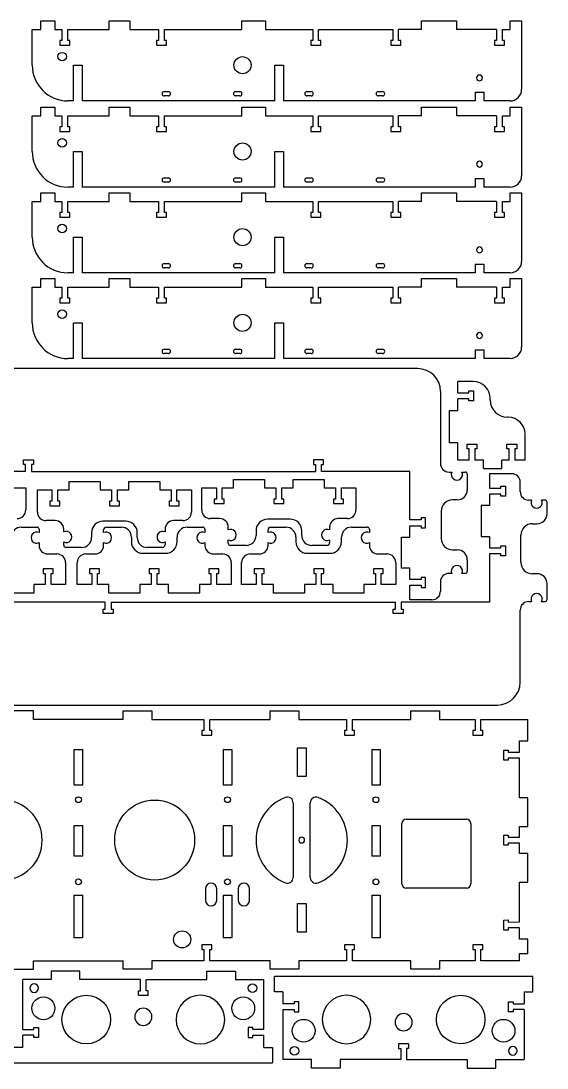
# Model space of a CAD drawing. Header units: millimetres. Extents: x 1598 to 2672, y 204 to 952.
# Drawn here: x 2303 to 2672, y 214 to 948 of the extents above; entities that cross this region are included whole.
import ezdxf

# ---------------------------------------------------------------- set-up
doc = ezdxf.new("R2010")
doc.units = ezdxf.units.MM
doc.layers.get('0').update_dxf_attribs({"color": 253, "lineweight": 70, "true_color": 0x8faf8f})

msp = doc.modelspace()

# ---------------------------------------------------------------- linework, layer by layer
at = {"color": 38, "lineweight": -3, "true_color": 0x482605}
for p, q in [((2317.38, 947.77), (2327.13, 947.77)), ((2317.38, 941.77), (2317.38, 947.77)), ((2327.13, 947.77), (2327.13, 941.77)), ((2365.23, 947.77), (2379.82, 947.77)), ((2365.23, 941.77), (2365.23, 947.77)), ((2379.82, 947.77), (2379.82, 941.77)), ((2458.1, 947.77), (2474.84, 947.77)), ((2458.1, 941.77), (2458.1, 947.77)), ((2474.84, 947.77), (2474.84, 941.77)), ((2584.07, 947.77), (2608.66, 947.77)), ((2584.07, 941.77), (2584.07, 947.77)), ((2608.66, 947.77), (2608.66, 941.77)), ((2646.22, 947.77), (2654.22, 947.77)), ((2646.22, 941.77), (2646.22, 947.77)), ((2654.22, 947.77), (2654.21, 899.75)), ((2311.38, 941.77), (2317.38, 941.77)), ((2311.38, 916.75), (2311.38, 941.77)), ((2327.13, 941.77), (2332.13, 941.77)), ((2332.13, 941.77), (2332.13, 933.97)), ((2336.23, 941.77), (2365.23, 941.77)), ((2336.23, 933.97), (2336.23, 941.77)), ((2379.82, 941.77), (2399.82, 941.77)), ((2399.82, 941.77), (2399.82, 933.97)), ((2403.92, 941.77), (2458.1, 941.77)), ((2403.92, 933.97), (2403.92, 941.77)), ((2474.84, 941.77), (2507.9, 941.77)), ((2507.9, 941.77), (2507.9, 933.97)), ((2512, 941.77), (2563.97, 941.77)), ((2512, 933.97), (2512, 941.77)), ((2563.97, 941.77), (2563.97, 933.97)), ((2584.07, 941.77), (2568.07, 941.77)), ((2568.07, 933.97), (2568.07, 941.77)), ((2636.66, 941.77), (2608.66, 941.77)), ((2636.66, 941.77), (2636.66, 933.97)), ((2640.76, 941.77), (2646.22, 941.77)), ((2640.76, 933.97), (2640.76, 941.77)), ((2330.68, 933.97), (2330.68, 930.77)), ((2332.13, 933.97), (2330.68, 933.97)), ((2337.68, 933.97), (2336.23, 933.97)), ((2337.68, 930.77), (2337.68, 933.97)), ((2398.37, 933.97), (2398.37, 930.77)), ((2399.82, 933.97), (2398.37, 933.97)), ((2405.37, 933.97), (2403.92, 933.97)), ((2405.37, 930.77), (2405.37, 933.97)), ((2506.45, 933.97), (2506.45, 930.77)), ((2507.9, 933.97), (2506.45, 933.97)), ((2513.45, 933.97), (2512, 933.97)), ((2513.45, 930.77), (2513.45, 933.97)), ((2562.52, 933.97), (2562.52, 930.77)), ((2563.97, 933.97), (2562.52, 933.97)), ((2569.52, 933.97), (2568.07, 933.97)), ((2569.52, 930.77), (2569.52, 933.97)), ((2635.21, 933.97), (2635.21, 930.77)), ((2636.66, 933.97), (2635.21, 933.97)), ((2642.21, 933.97), (2640.76, 933.97)), ((2642.21, 930.77), (2642.21, 933.97)), ((2330.68, 930.77), (2337.68, 930.77)), ((2398.37, 930.77), (2405.37, 930.77)), ((2506.45, 930.77), (2513.45, 930.77)), ((2562.52, 930.77), (2569.52, 930.77)), ((2635.21, 930.77), (2642.21, 930.77)), ((2340.38, 891.75), (2340.38, 916.77)), ((2340.38, 916.77), (2346.38, 916.77)), ((2346.38, 916.77), (2346.38, 891.75)), ((2481.38, 891.75), (2481.38, 916.77)), ((2481.38, 916.77), (2487.38, 916.77)), ((2487.38, 916.77), (2487.38, 891.75)), ((2403.8, 898.25), (2406.8, 898.25)), ((2406.8, 895.25), (2403.8, 895.25)), ((2453.8, 898.25), (2456.8, 898.25)), ((2456.8, 895.25), (2453.8, 895.25)), ((2503.8, 898.25), (2506.8, 898.25)), ((2506.8, 895.25), (2503.8, 895.25)), ((2553.8, 898.25), (2556.8, 898.25)), ((2556.8, 895.25), (2553.8, 895.25)), ((2621.71, 897.78), (2621.71, 891.75)), ((2621.71, 897.78), (2627.71, 897.78)), ((2627.71, 897.78), (2627.71, 891.75)), ((2340.38, 891.75), (2336.38, 891.75)), ((2481.38, 891.75), (2346.38, 891.75)), ((2621.71, 891.75), (2487.38, 891.75)), ((2646.21, 891.75), (2627.71, 891.75)), ((2311.38, 881.36), (2317.38, 881.36)), ((2311.38, 856.34), (2311.38, 881.36)), ((2317.38, 887.36), (2327.13, 887.36)), ((2317.38, 881.36), (2317.38, 887.36)), ((2327.13, 887.36), (2327.13, 881.36)), ((2327.13, 881.36), (2332.13, 881.36)), ((2332.13, 881.36), (2332.13, 873.56)), ((2336.23, 881.36), (2365.23, 881.36)), ((2336.23, 873.56), (2336.23, 881.36)), ((2365.23, 887.36), (2379.82, 887.36)), ((2365.23, 881.36), (2365.23, 887.36)), ((2379.82, 887.36), (2379.82, 881.36)), ((2379.82, 881.36), (2399.82, 881.36)), ((2399.82, 881.36), (2399.82, 873.56)), ((2403.92, 881.36), (2458.1, 881.36)), ((2403.92, 873.56), (2403.92, 881.36)), ((2458.1, 887.36), (2474.84, 887.36)), ((2458.1, 881.36), (2458.1, 887.36)), ((2474.84, 887.36), (2474.84, 881.36)), ((2474.84, 881.36), (2507.9, 881.36)), ((2507.9, 881.36), (2507.9, 873.56)), ((2512, 881.36), (2563.97, 881.36)), ((2512, 873.56), (2512, 881.36)), ((2563.97, 881.36), (2563.97, 873.56)), ((2584.07, 881.36), (2568.07, 881.36)), ((2568.07, 873.56), (2568.07, 881.36)), ((2584.07, 887.36), (2608.66, 887.36)), ((2584.07, 881.36), (2584.07, 887.36)), ((2608.66, 887.36), (2608.66, 881.36)), ((2636.66, 881.36), (2608.66, 881.36)), ((2636.66, 881.36), (2636.66, 873.56)), ((2640.76, 881.36), (2646.22, 881.36)), ((2640.76, 873.56), (2640.76, 881.36)), ((2646.22, 887.36), (2654.22, 887.36)), ((2646.22, 881.36), (2646.22, 887.36)), ((2654.22, 887.36), (2654.21, 839.34)), ((2330.68, 873.56), (2330.68, 870.36)), ((2332.13, 873.56), (2330.68, 873.56)), ((2337.68, 873.56), (2336.23, 873.56)), ((2337.68, 870.36), (2337.68, 873.56)), ((2398.37, 873.56), (2398.37, 870.36)), ((2399.82, 873.56), (2398.37, 873.56)), ((2405.37, 873.56), (2403.92, 873.56)), ((2405.37, 870.36), (2405.37, 873.56)), ((2506.45, 873.56), (2506.45, 870.36)), ((2507.9, 873.56), (2506.45, 873.56)), ((2513.45, 873.56), (2512, 873.56)), ((2513.45, 870.36), (2513.45, 873.56)), ((2562.52, 873.56), (2562.52, 870.36)), ((2563.97, 873.56), (2562.52, 873.56)), ((2569.52, 873.56), (2568.07, 873.56)), ((2569.52, 870.36), (2569.52, 873.56)), ((2635.21, 873.56), (2635.21, 870.36)), ((2636.66, 873.56), (2635.21, 873.56)), ((2642.21, 873.56), (2640.76, 873.56)), ((2642.21, 870.36), (2642.21, 873.56)), ((2330.68, 870.36), (2337.68, 870.36)), ((2398.37, 870.36), (2405.37, 870.36)), ((2506.45, 870.36), (2513.45, 870.36)), ((2562.52, 870.36), (2569.52, 870.36)), ((2635.21, 870.36), (2642.21, 870.36)), ((2340.38, 831.34), (2340.38, 856.35)), ((2340.38, 856.35), (2346.38, 856.35)), ((2346.38, 856.35), (2346.38, 831.34)), ((2481.38, 831.34), (2481.38, 856.35)), ((2481.38, 856.35), (2487.38, 856.35)), ((2487.38, 856.35), (2487.38, 831.34)), ((2403.8, 837.84), (2406.8, 837.84)), ((2453.8, 837.84), (2456.8, 837.84)), ((2503.8, 837.84), (2506.8, 837.84)), ((2553.8, 837.84), (2556.8, 837.84)), ((2621.71, 837.36), (2621.71, 831.34)), ((2621.71, 837.36), (2627.71, 837.36)), ((2627.71, 837.36), (2627.71, 831.34)), ((2340.38, 831.34), (2336.38, 831.34)), ((2481.38, 831.34), (2346.38, 831.34)), ((2406.8, 834.84), (2403.8, 834.84)), ((2456.8, 834.84), (2453.8, 834.84)), ((2621.71, 831.34), (2487.38, 831.34)), ((2506.8, 834.84), (2503.8, 834.84)), ((2556.8, 834.84), (2553.8, 834.84)), ((2646.21, 831.34), (2627.71, 831.34)), ((2317.38, 827.34), (2327.13, 827.34)), ((2317.38, 821.34), (2317.38, 827.34)), ((2327.13, 827.34), (2327.13, 821.34)), ((2365.23, 827.34), (2379.82, 827.34)), ((2365.23, 821.34), (2365.23, 827.34)), ((2379.82, 827.34), (2379.82, 821.34)), ((2458.1, 827.34), (2474.84, 827.34)), ((2458.1, 821.34), (2458.1, 827.34)), ((2474.84, 827.34), (2474.84, 821.34)), ((2584.07, 827.34), (2608.66, 827.34)), ((2584.07, 821.34), (2584.07, 827.34)), ((2608.66, 827.34), (2608.66, 821.34)), ((2646.22, 827.34), (2654.22, 827.34)), ((2646.22, 821.34), (2646.22, 827.34)), ((2654.22, 827.34), (2654.21, 779.32)), ((2311.38, 821.34), (2317.38, 821.34)), ((2311.38, 796.32), (2311.38, 821.34)), ((2327.13, 821.34), (2332.13, 821.34)), ((2332.13, 821.34), (2332.13, 813.54)), ((2336.23, 821.34), (2365.23, 821.34)), ((2336.23, 813.54), (2336.23, 821.34)), ((2379.82, 821.34), (2399.82, 821.34)), ((2399.82, 821.34), (2399.82, 813.54)), ((2403.92, 821.34), (2458.1, 821.34)), ((2403.92, 813.54), (2403.92, 821.34)), ((2474.84, 821.34), (2507.9, 821.34)), ((2507.9, 821.34), (2507.9, 813.54)), ((2512, 821.34), (2563.97, 821.34)), ((2512, 813.54), (2512, 821.34)), ((2563.97, 821.34), (2563.97, 813.54)), ((2584.07, 821.34), (2568.07, 821.34)), ((2568.07, 813.54), (2568.07, 821.34)), ((2636.66, 821.34), (2608.66, 821.34)), ((2636.66, 821.34), (2636.66, 813.54)), ((2640.76, 821.34), (2646.22, 821.34)), ((2640.76, 813.54), (2640.76, 821.34)), ((2330.68, 813.54), (2330.68, 810.34)), ((2332.13, 813.54), (2330.68, 813.54)), ((2330.68, 810.34), (2337.68, 810.34)), ((2337.68, 813.54), (2336.23, 813.54)), ((2337.68, 810.34), (2337.68, 813.54)), ((2398.37, 813.54), (2398.37, 810.34)), ((2399.82, 813.54), (2398.37, 813.54)), ((2398.37, 810.34), (2405.37, 810.34)), ((2405.37, 813.54), (2403.92, 813.54)), ((2405.37, 810.34), (2405.37, 813.54)), ((2506.45, 813.54), (2506.45, 810.34)), ((2507.9, 813.54), (2506.45, 813.54)), ((2506.45, 810.34), (2513.45, 810.34)), ((2513.45, 813.54), (2512, 813.54)), ((2513.45, 810.34), (2513.45, 813.54)), ((2562.52, 813.54), (2562.52, 810.34)), ((2563.97, 813.54), (2562.52, 813.54)), ((2562.52, 810.34), (2569.52, 810.34)), ((2569.52, 813.54), (2568.07, 813.54)), ((2569.52, 810.34), (2569.52, 813.54)), ((2635.21, 813.54), (2635.21, 810.34)), ((2636.66, 813.54), (2635.21, 813.54)), ((2635.21, 810.34), (2642.21, 810.34)), ((2642.21, 813.54), (2640.76, 813.54)), ((2642.21, 810.34), (2642.21, 813.54)), ((2340.38, 771.32), (2340.38, 796.33)), ((2340.38, 796.33), (2346.38, 796.33)), ((2346.38, 796.33), (2346.38, 771.32)), ((2481.38, 771.32), (2481.38, 796.33)), ((2481.38, 796.33), (2487.38, 796.33)), ((2487.38, 796.33), (2487.38, 771.32)), ((2403.8, 777.82), (2406.8, 777.82)), ((2453.8, 777.82), (2456.8, 777.82)), ((2503.8, 777.82), (2506.8, 777.82)), ((2553.8, 777.82), (2556.8, 777.82)), ((2340.38, 771.32), (2336.38, 771.32)), ((2481.38, 771.32), (2346.38, 771.32)), ((2406.8, 774.82), (2403.8, 774.82)), ((2456.8, 774.82), (2453.8, 774.82)), ((2621.71, 771.32), (2487.38, 771.32)), ((2506.8, 774.82), (2503.8, 774.82)), ((2556.8, 774.82), (2553.8, 774.82)), ((2621.71, 777.34), (2621.71, 771.32)), ((2621.71, 777.34), (2627.71, 777.34)), ((2627.71, 777.34), (2627.71, 771.32)), ((2646.21, 771.32), (2627.71, 771.32)), ((2317.38, 767.32), (2327.13, 767.32)), ((2317.38, 761.32), (2317.38, 767.32)), ((2327.13, 767.32), (2327.13, 761.32)), ((2365.23, 767.32), (2379.82, 767.32)), ((2365.23, 761.32), (2365.23, 767.32)), ((2379.82, 767.32), (2379.82, 761.32)), ((2458.1, 767.32), (2474.84, 767.32)), ((2458.1, 761.32), (2458.1, 767.32)), ((2474.84, 767.32), (2474.84, 761.32)), ((2584.07, 767.32), (2608.66, 767.32)), ((2584.07, 761.32), (2584.07, 767.32)), ((2608.66, 767.32), (2608.66, 761.32)), ((2646.22, 767.32), (2654.22, 767.32)), ((2646.22, 761.32), (2646.22, 767.32)), ((2654.22, 767.32), (2654.21, 719.3)), ((2311.38, 761.32), (2317.38, 761.32)), ((2311.38, 736.3), (2311.38, 761.32)), ((2327.13, 761.32), (2332.13, 761.32)), ((2332.13, 761.32), (2332.13, 753.52)), ((2336.23, 761.32), (2365.23, 761.32)), ((2336.23, 753.52), (2336.23, 761.32)), ((2379.82, 761.32), (2399.82, 761.32)), ((2399.82, 761.32), (2399.82, 753.52)), ((2403.92, 761.32), (2458.1, 761.32)), ((2403.92, 753.52), (2403.92, 761.32)), ((2474.84, 761.32), (2507.9, 761.32)), ((2507.9, 761.32), (2507.9, 753.52)), ((2512, 761.32), (2563.97, 761.32)), ((2512, 753.52), (2512, 761.32)), ((2563.97, 761.32), (2563.97, 753.52)), ((2584.07, 761.32), (2568.07, 761.32)), ((2568.07, 753.52), (2568.07, 761.32)), ((2636.66, 761.32), (2608.66, 761.32)), ((2636.66, 761.32), (2636.66, 753.52)), ((2640.76, 761.32), (2646.22, 761.32)), ((2640.76, 753.52), (2640.76, 761.32)), ((2330.68, 753.52), (2330.68, 750.32)), ((2332.13, 753.52), (2330.68, 753.52)), ((2330.68, 750.32), (2337.68, 750.32)), ((2337.68, 753.52), (2336.23, 753.52)), ((2337.68, 750.32), (2337.68, 753.52)), ((2398.37, 753.52), (2398.37, 750.32)), ((2399.82, 753.52), (2398.37, 753.52)), ((2398.37, 750.32), (2405.37, 750.32)), ((2405.37, 753.52), (2403.92, 753.52)), ((2405.37, 750.32), (2405.37, 753.52)), ((2506.45, 753.52), (2506.45, 750.32)), ((2507.9, 753.52), (2506.45, 753.52)), ((2506.45, 750.32), (2513.45, 750.32)), ((2513.45, 753.52), (2512, 753.52)), ((2513.45, 750.32), (2513.45, 753.52)), ((2562.52, 753.52), (2562.52, 750.32)), ((2563.97, 753.52), (2562.52, 753.52)), ((2562.52, 750.32), (2569.52, 750.32)), ((2569.52, 753.52), (2568.07, 753.52)), ((2569.52, 750.32), (2569.52, 753.52)), ((2635.21, 753.52), (2635.21, 750.32)), ((2636.66, 753.52), (2635.21, 753.52)), ((2635.21, 750.32), (2642.21, 750.32)), ((2642.21, 753.52), (2640.76, 753.52)), ((2642.21, 750.32), (2642.21, 753.52)), ((2340.38, 711.3), (2340.38, 736.31)), ((2340.38, 736.31), (2346.38, 736.31)), ((2346.38, 736.31), (2346.38, 711.3)), ((2481.38, 711.3), (2481.38, 736.31)), ((2481.38, 736.31), (2487.38, 736.31)), ((2487.38, 736.31), (2487.38, 711.3)), ((2403.8, 717.8), (2406.8, 717.8)), ((2406.8, 714.8), (2403.8, 714.8)), ((2453.8, 717.8), (2456.8, 717.8)), ((2456.8, 714.8), (2453.8, 714.8)), ((2503.8, 717.8), (2506.8, 717.8)), ((2506.8, 714.8), (2503.8, 714.8)), ((2553.8, 717.8), (2556.8, 717.8)), ((2556.8, 714.8), (2553.8, 714.8)), ((2621.71, 717.33), (2621.71, 711.3)), ((2621.71, 717.33), (2627.71, 717.33)), ((2627.71, 717.33), (2627.71, 711.3)), ((2340.38, 711.3), (2336.38, 711.3)), ((2481.38, 711.3), (2346.38, 711.3)), ((2621.71, 711.3), (2487.38, 711.3)), ((2646.21, 711.3), (2627.71, 711.3)), ((2620.29, 695.2), (2609.46, 695.2)), ((2609.46, 687.25), (2609.46, 695.2)), ((2609.46, 687.25), (2617.26, 687.25)), ((2617.26, 683.15), (2609.46, 683.15)), ((2609.46, 674.77), (2609.46, 683.15)), ((2617.26, 687.25), (2617.26, 688.7)), ((2617.26, 688.7), (2620.46, 688.7)), ((2617.26, 681.7), (2617.26, 683.15)), ((2620.46, 688.7), (2620.46, 681.7)), ((2632.29, 682.2), (2632.29, 683.2)), ((2620.46, 681.7), (2617.26, 681.7)), ((2609.46, 674.77), (2603.46, 674.77)), ((2603.46, 674.77), (2603.46, 652.2)), ((2644.74, 670.2), (2644.29, 670.2)), ((2656.74, 640.2), (2656.74, 658.2)), ((2609.46, 652.2), (2603.46, 652.2)), ((2609.46, 640.2), (2609.46, 652.2)), ((2615.96, 648), (2615.96, 651.2)), ((2615.96, 651.2), (2622.96, 651.2)), ((2617.41, 648), (2615.96, 648)), ((2617.41, 640.2), (2617.41, 648)), ((2622.96, 648), (2621.51, 648)), ((2621.51, 648), (2621.51, 640.2)), ((2622.96, 651.2), (2622.96, 648)), ((2643.96, 648), (2643.96, 651.2)), ((2643.96, 651.2), (2650.96, 651.2)), ((2645.41, 648), (2643.96, 648)), ((2645.41, 640.2), (2645.41, 648)), ((2650.96, 648), (2649.51, 648)), ((2649.51, 648), (2649.51, 640.2)), ((2650.96, 651.2), (2650.96, 648)), ((2617.41, 640.2), (2609.46, 640.2)), ((2627.51, 640.2), (2621.51, 640.2)), ((2627.51, 634.2), (2627.51, 640.2)), ((2640.41, 634.2), (2640.41, 640.2)), ((2645.41, 640.2), (2640.41, 640.2)), ((2656.74, 640.2), (2649.51, 640.2)), ((2627.51, 634.2), (2640.41, 634.2)), ((2337.22, 625.2), (2358.89, 625.2)), ((2337.22, 619.2), (2337.22, 625.2)), ((2358.89, 625.2), (2358.89, 619.2)), ((2378.99, 625.2), (2400.66, 625.2)), ((2378.99, 619.2), (2378.99, 625.2)), ((2400.66, 625.2), (2400.66, 619.2)), ((2452.45, 626.63), (2474.12, 626.63)), ((2452.45, 620.63), (2452.45, 626.63)), ((2474.12, 626.63), (2474.12, 620.63)), ((2494.22, 626.63), (2515.89, 626.63)), ((2494.22, 620.63), (2494.22, 626.63)), ((2515.89, 626.63), (2515.89, 620.63)), ((2296.63, 620.63), (2306.81, 620.63)), ((2306.81, 620.63), (2306.81, 605.2)), ((2314.94, 619.2), (2325.12, 619.2)), ((2314.94, 603.77), (2314.94, 619.2)), ((2325.12, 619.2), (2325.12, 611.4)), ((2329.22, 619.2), (2337.22, 619.2)), ((2329.22, 611.4), (2329.22, 619.2)), ((2358.89, 619.2), (2366.89, 619.2)), ((2366.89, 619.2), (2366.89, 611.4)), ((2370.99, 619.2), (2378.99, 619.2)), ((2370.99, 611.4), (2370.99, 619.2)), ((2400.66, 619.2), (2408.66, 619.2)), ((2408.66, 619.2), (2408.66, 611.4)), ((2412.76, 619.2), (2422.94, 619.2)), ((2412.76, 611.4), (2412.76, 619.2)), ((2422.94, 619.2), (2422.94, 603.77)), ((2430.17, 620.63), (2440.35, 620.63)), ((2430.17, 605.2), (2430.17, 620.63)), ((2440.35, 620.63), (2440.35, 612.83)), ((2444.45, 620.63), (2452.45, 620.63)), ((2444.45, 612.83), (2444.45, 620.63)), ((2474.12, 620.63), (2482.12, 620.63)), ((2482.12, 620.63), (2482.12, 612.83)), ((2486.22, 620.63), (2494.22, 620.63)), ((2486.22, 612.83), (2486.22, 620.63)), ((2515.89, 620.63), (2523.89, 620.63)), ((2523.89, 620.63), (2523.89, 612.83)), ((2527.99, 620.63), (2538.17, 620.63)), ((2527.99, 612.83), (2527.99, 620.63)), ((2538.17, 620.63), (2538.17, 605.2)), ((2323.67, 611.4), (2323.67, 608.2)), ((2325.12, 611.4), (2323.67, 611.4)), ((2330.67, 611.4), (2329.22, 611.4)), ((2330.67, 608.2), (2330.67, 611.4)), ((2365.44, 611.4), (2365.44, 608.2)), ((2366.89, 611.4), (2365.44, 611.4)), ((2372.44, 611.4), (2370.99, 611.4)), ((2372.44, 608.2), (2372.44, 611.4)), ((2407.21, 611.4), (2407.21, 608.2)), ((2408.66, 611.4), (2407.21, 611.4)), ((2414.21, 611.4), (2412.76, 611.4)), ((2414.21, 608.2), (2414.21, 611.4)), ((2438.9, 612.83), (2438.9, 609.63)), ((2440.35, 612.83), (2438.9, 612.83)), ((2438.9, 609.63), (2445.9, 609.63)), ((2445.9, 612.83), (2444.45, 612.83)), ((2445.9, 609.63), (2445.9, 612.83)), ((2480.67, 612.83), (2480.67, 609.63)), ((2482.12, 612.83), (2480.67, 612.83)), ((2480.67, 609.63), (2487.67, 609.63)), ((2487.67, 612.83), (2486.22, 612.83)), ((2487.67, 609.63), (2487.67, 612.83)), ((2522.44, 612.83), (2522.44, 609.63)), ((2523.89, 612.83), (2522.44, 612.83)), ((2522.44, 609.63), (2529.44, 609.63)), ((2529.44, 612.83), (2527.99, 612.83)), ((2529.44, 609.63), (2529.44, 612.83)), ((2323.67, 608.2), (2330.67, 608.2)), ((2365.44, 608.2), (2372.44, 608.2)), ((2407.21, 608.2), (2414.21, 608.2)), ((2327.44, 597.77), (2320.94, 597.77)), ((2376.94, 597.27), (2360.94, 597.27)), ((2416.94, 597.77), (2410.44, 597.77)), ((2442.67, 599.2), (2436.17, 599.2)), ((2492.17, 598.7), (2476.17, 598.7)), ((2532.17, 599.2), (2525.67, 599.2)), ((2303.71, 593.19), (2314.71, 593.19)), ((2316.21, 591.69), (2316.21, 589.35)), ((2333.44, 589.81), (2333.44, 591.77)), ((2352.94, 589.27), (2352.94, 585.95)), ((2361.34, 589.35), (2361.34, 591.19)), ((2363.34, 593.19), (2373.84, 593.19)), ((2384.94, 585.95), (2384.94, 589.27)), ((2404.44, 591.77), (2404.44, 589.81)), ((2419.84, 593.19), (2430.84, 593.19)), ((2432.34, 591.69), (2432.34, 589.35)), ((2448.67, 591.24), (2448.67, 593.2)), ((2468.17, 590.7), (2468.17, 587.38)), ((2476.57, 589.35), (2476.57, 591.19)), ((2478.57, 593.19), (2489.07, 593.19)), ((2500.17, 587.38), (2500.17, 590.7)), ((2519.67, 593.2), (2519.67, 591.24)), ((2535.07, 593.19), (2546.07, 593.19)), ((2547.57, 591.69), (2547.57, 589.35)), ((2316.21, 582.32), (2316.21, 580.37)), ((2333.44, 580.45), (2333.44, 582.78)), ((2361.34, 580.37), (2361.34, 582.32)), ((2380.84, 586.19), (2380.84, 582.87)), ((2404.44, 582.78), (2404.44, 580.95)), ((2412.84, 582.87), (2412.84, 586.19)), ((2432.34, 582.32), (2432.34, 580.37)), ((2448.67, 581.88), (2448.67, 584.21)), ((2461.17, 580.38), (2450.17, 580.38)), ((2476.57, 580.37), (2476.57, 582.32)), ((2496.07, 586.19), (2496.07, 582.87)), ((2517.67, 580.38), (2507.17, 580.38)), ((2519.67, 584.21), (2519.67, 582.38)), ((2528.07, 582.87), (2528.07, 586.19)), ((2547.57, 582.32), (2547.57, 580.37)), ((2322.21, 574.37), (2328.71, 574.37)), ((2345.94, 578.95), (2334.94, 578.95)), ((2348.84, 574.37), (2355.34, 574.37)), ((2388.84, 574.87), (2404.84, 574.87)), ((2402.44, 578.95), (2391.94, 578.95)), ((2438.34, 574.37), (2444.84, 574.37)), ((2464.07, 574.37), (2470.57, 574.37)), ((2504.07, 574.87), (2520.07, 574.87)), ((2553.57, 574.37), (2560.07, 574.37)), ((2334.71, 568.37), (2334.71, 552.94)), ((2342.84, 552.94), (2342.84, 568.37)), ((2450.84, 568.37), (2450.84, 552.94)), ((2458.07, 552.94), (2458.07, 568.37)), ((2566.07, 568.37), (2566.07, 552.94)), ((2318.98, 563.94), (2318.98, 560.74)), ((2325.98, 563.94), (2318.98, 563.94)), ((2318.98, 560.74), (2320.43, 560.74)), ((2320.43, 560.74), (2320.43, 552.94)), ((2324.53, 560.74), (2325.98, 560.74)), ((2324.53, 552.94), (2324.53, 560.74)), ((2325.98, 560.74), (2325.98, 563.94)), ((2351.57, 563.94), (2351.57, 560.74)), ((2358.57, 563.94), (2351.57, 563.94)), ((2351.57, 560.74), (2353.02, 560.74)), ((2353.02, 560.74), (2353.02, 552.94)), ((2357.12, 560.74), (2358.57, 560.74)), ((2357.12, 552.94), (2357.12, 560.74)), ((2358.57, 560.74), (2358.57, 563.94)), ((2393.34, 563.94), (2393.34, 560.74)), ((2400.34, 563.94), (2393.34, 563.94)), ((2393.34, 560.74), (2394.79, 560.74)), ((2394.79, 560.74), (2394.79, 552.94)), ((2398.89, 560.74), (2400.34, 560.74)), ((2398.89, 552.94), (2398.89, 560.74)), ((2400.34, 560.74), (2400.34, 563.94)), ((2435.11, 563.94), (2435.11, 560.74)), ((2442.11, 563.94), (2435.11, 563.94)), ((2435.11, 560.74), (2436.56, 560.74)), ((2436.56, 560.74), (2436.56, 552.94)), ((2440.66, 560.74), (2442.11, 560.74)), ((2440.66, 552.94), (2440.66, 560.74)), ((2442.11, 560.74), (2442.11, 563.94)), ((2466.8, 563.94), (2466.8, 560.74)), ((2473.8, 563.94), (2466.8, 563.94)), ((2466.8, 560.74), (2468.25, 560.74)), ((2468.25, 560.74), (2468.25, 552.94)), ((2472.35, 560.74), (2473.8, 560.74)), ((2472.35, 552.94), (2472.35, 560.74)), ((2473.8, 560.74), (2473.8, 563.94)), ((2508.57, 563.94), (2508.57, 560.74)), ((2515.57, 563.94), (2508.57, 563.94)), ((2508.57, 560.74), (2510.02, 560.74)), ((2510.02, 560.74), (2510.02, 552.94)), ((2514.12, 560.74), (2515.57, 560.74)), ((2514.12, 552.94), (2514.12, 560.74)), ((2515.57, 560.74), (2515.57, 563.94)), ((2550.34, 563.94), (2550.34, 560.74)), ((2557.34, 563.94), (2550.34, 563.94)), ((2550.34, 560.74), (2551.79, 560.74)), ((2551.79, 560.74), (2551.79, 552.94)), ((2555.89, 560.74), (2557.34, 560.74)), ((2555.89, 552.94), (2555.89, 560.74)), ((2557.34, 560.74), (2557.34, 563.94)), ((2312.43, 552.94), (2312.43, 546.94)), ((2320.43, 552.94), (2312.43, 552.94)), ((2334.71, 552.94), (2324.53, 552.94)), ((2353.02, 552.94), (2342.84, 552.94)), ((2365.12, 552.94), (2357.12, 552.94)), ((2365.12, 546.94), (2365.12, 552.94)), ((2386.79, 552.94), (2386.79, 546.94)), ((2394.79, 552.94), (2386.79, 552.94)), ((2406.89, 552.94), (2398.89, 552.94)), ((2406.89, 546.94), (2406.89, 552.94)), ((2428.56, 552.94), (2428.56, 546.94)), ((2436.56, 552.94), (2428.56, 552.94)), ((2450.84, 552.94), (2440.66, 552.94)), ((2468.25, 552.94), (2458.07, 552.94)), ((2480.35, 552.94), (2472.35, 552.94)), ((2480.35, 546.94), (2480.35, 552.94)), ((2502.02, 552.94), (2502.02, 546.94)), ((2510.02, 552.94), (2502.02, 552.94)), ((2522.12, 552.94), (2514.12, 552.94)), ((2522.12, 546.94), (2522.12, 552.94)), ((2543.79, 552.94), (2543.79, 546.94)), ((2551.79, 552.94), (2543.79, 552.94)), ((2566.07, 552.94), (2555.89, 552.94)), ((2312.43, 546.94), (2290.76, 546.94)), ((2386.79, 546.94), (2365.12, 546.94)), ((2428.56, 546.94), (2406.89, 546.94)), ((2502.02, 546.94), (2480.35, 546.94)), ((2543.79, 546.94), (2522.12, 546.94)), ((2324.7, 282.24), (2324.7, 276.24)), ((2344.7, 282.24), (2324.7, 282.24)), ((2344.7, 276.24), (2344.7, 282.24)), ((2433.7, 282.24), (2453.7, 282.24)), ((2433.7, 276.24), (2433.7, 282.24)), ((2453.7, 282.24), (2453.7, 276.24)), ((2324.7, 276.24), (2304.7, 276.24)), ((2304.7, 241.31), (2304.7, 276.24)), ((2387.15, 276.24), (2344.7, 276.24)), ((2387.15, 268.44), (2387.15, 276.24)), ((2391.25, 276.24), (2433.7, 276.24)), ((2391.25, 268.44), (2391.25, 276.24)), ((2453.7, 276.24), (2473.7, 276.24)), ((2473.7, 241.31), (2473.7, 276.24)), ((2662.05, 278.48), (2481.05, 278.48)), ((2481.05, 267.75), (2481.05, 278.48)), ((2662.05, 267.75), (2662.05, 278.48)), ((2385.7, 265.24), (2385.7, 268.44)), ((2385.7, 268.44), (2387.15, 268.44)), ((2385.7, 265.24), (2392.7, 265.24)), ((2392.7, 268.44), (2391.25, 268.44)), ((2392.7, 265.24), (2392.7, 268.44)), ((2487.05, 267.75), (2481.05, 267.75)), ((2487.05, 267.75), (2487.05, 259.3)), ((2656.05, 267.75), (2662.05, 267.75)), ((2656.05, 267.75), (2656.05, 259.3)), ((2494.85, 259.3), (2487.05, 259.3)), ((2494.85, 260.75), (2494.85, 259.3)), ((2498.05, 260.75), (2494.85, 260.75)), ((2498.05, 253.75), (2498.05, 260.75)), ((2645.05, 260.75), (2648.25, 260.75)), ((2645.05, 253.75), (2645.05, 260.75)), ((2648.25, 260.75), (2648.25, 259.3)), ((2648.25, 259.3), (2656.05, 259.3)), ((2487.05, 255.2), (2494.85, 255.2)), ((2487.05, 255.2), (2487.05, 220.27)), ((2494.85, 255.2), (2494.85, 253.75)), ((2494.85, 253.75), (2498.05, 253.75)), ((2648.25, 253.75), (2645.05, 253.75)), ((2648.25, 255.2), (2648.25, 253.75)), ((2656.05, 255.2), (2648.25, 255.2)), ((2656.05, 255.2), (2656.05, 220.27)), ((2312.5, 242.76), (2315.7, 242.76)), ((2312.5, 241.31), (2312.5, 242.76)), ((2315.7, 242.76), (2315.7, 235.76)), ((2462.7, 242.76), (2462.7, 235.76)), ((2465.9, 242.76), (2462.7, 242.76)), ((2465.9, 241.31), (2465.9, 242.76)), ((2304.7, 241.31), (2312.5, 241.31)), ((2312.5, 237.21), (2304.7, 237.21)), ((2304.7, 228.76), (2304.7, 237.21)), ((2312.5, 235.76), (2312.5, 237.21)), ((2315.7, 235.76), (2312.5, 235.76)), ((2462.7, 235.76), (2465.9, 235.76)), ((2473.7, 241.31), (2465.9, 241.31)), ((2465.9, 237.21), (2473.7, 237.21)), ((2465.9, 235.76), (2465.9, 237.21)), ((2473.7, 228.76), (2473.7, 237.21)), ((2304.7, 228.76), (2298.7, 228.76)), ((2473.7, 228.76), (2479.7, 228.76)), ((2479.7, 228.76), (2479.7, 218.03)), ((2568.05, 231.27), (2568.05, 228.07)), ((2575.05, 231.27), (2568.05, 231.27)), ((2568.05, 228.07), (2569.5, 228.07)), ((2569.5, 228.07), (2569.5, 220.27)), ((2575.05, 228.07), (2573.6, 228.07)), ((2573.6, 228.07), (2573.6, 220.27)), ((2575.05, 231.27), (2575.05, 228.07)), ((2507.05, 220.27), (2487.05, 220.27)), ((2507.05, 214.27), (2507.05, 220.27)), ((2527.05, 220.27), (2527.05, 214.27)), ((2569.5, 220.27), (2527.05, 220.27)), ((2573.6, 220.27), (2616.05, 220.27)), ((2616.05, 220.27), (2616.05, 214.27)), ((2636.05, 214.27), (2636.05, 220.27)), ((2636.05, 220.27), (2656.05, 220.27)), ((2298.7, 218.03), (2479.7, 218.03)), ((2527.05, 214.27), (2507.05, 214.27)), ((2616.05, 214.27), (2636.05, 214.27))]:
    msp.add_line(p, q, dxfattribs=at)
at = {"color": 58, "lineweight": -3, "true_color": 0x484805}
for p, q in [((2581.37, 704.26), (2036.15, 704.26)), ((2597.36, 688.26), (2597.36, 637.76)), ((2305.26, 639.16), (2305.26, 640.26)), ((2305.26, 640.26), (2312.26, 640.26)), ((2305.26, 637.06), (2305.26, 639.16)), ((2312.26, 640.26), (2312.26, 637.06)), ((2508.46, 640.26), (2508.46, 637.06)), ((2515.46, 640.26), (2508.46, 640.26)), ((2515.46, 637.06), (2515.46, 640.26)), ((2306.71, 632.26), (2107.61, 632.26)), ((2306.71, 637.06), (2305.26, 637.06)), ((2306.71, 632.26), (2306.71, 637.06)), ((2312.26, 637.06), (2310.81, 637.06)), ((2310.81, 637.06), (2310.81, 632.26)), ((2310.81, 632.26), (2509.91, 632.26)), ((2508.46, 637.06), (2509.91, 637.06)), ((2509.91, 637.06), (2509.91, 632.26)), ((2514.01, 637.06), (2515.46, 637.06)), ((2514.01, 632.26), (2514.01, 637.06)), ((2575.97, 632.26), (2514.01, 632.26)), ((2575.97, 598.31), (2575.97, 632.26)), ((2603.37, 631.76), (2605.35, 631.76)), ((2612.38, 631.76), (2614.68, 631.76)), ((2616.19, 630.26), (2616.19, 619.29)), ((2647.23, 630.58), (2631.83, 630.58)), ((2631.83, 630.58), (2631.83, 620.4)), ((2653.23, 618.08), (2653.23, 624.58)), ((2631.83, 620.4), (2639.63, 620.4)), ((2639.63, 616.3), (2631.83, 616.3)), ((2631.83, 616.3), (2631.83, 608.3)), ((2639.63, 620.4), (2639.63, 621.85)), ((2639.63, 621.85), (2642.83, 621.85)), ((2639.63, 614.85), (2639.63, 616.3)), ((2642.83, 621.85), (2642.83, 614.85)), ((2609.18, 612.29), (2605.86, 612.29)), ((2642.83, 614.85), (2639.63, 614.85)), ((2661.21, 612.08), (2659.23, 612.08)), ((2670.55, 612.08), (2668.25, 612.08)), ((2672.05, 602.58), (2672.05, 610.58)), ((2597.86, 604.29), (2597.86, 585.26)), ((2631.83, 608.3), (2625.83, 608.3)), ((2625.83, 608.3), (2625.83, 586.63)), ((2575.96, 594.21), (2583.76, 594.21)), ((2575.96, 586.21), (2575.96, 594.21)), ((2583.76, 598.31), (2575.97, 598.31)), ((2583.76, 599.76), (2583.76, 598.31)), ((2586.96, 599.76), (2583.76, 599.76)), ((2583.76, 594.21), (2583.76, 592.76)), ((2586.96, 592.76), (2586.96, 599.76)), ((2661.73, 595.58), (2665.05, 595.58)), ((2583.76, 592.76), (2586.96, 592.76)), ((2653.73, 568.55), (2653.73, 587.58)), ((2569.96, 586.21), (2575.96, 586.21)), ((2569.96, 564.54), (2569.96, 586.21)), ((2625.83, 586.63), (2631.83, 586.63)), ((2631.83, 586.63), (2631.83, 578.63)), ((2639.63, 578.63), (2639.63, 580.08)), ((2639.63, 580.08), (2642.83, 580.08)), ((2642.83, 580.08), (2642.83, 573.08)), ((2605.86, 577.26), (2609.18, 577.26)), ((2631.83, 578.63), (2639.63, 578.63)), ((2639.63, 574.53), (2631.83, 574.53)), ((2631.83, 574.53), (2631.83, 540.58)), ((2639.63, 573.08), (2639.63, 574.53)), ((2642.83, 573.08), (2639.63, 573.08)), ((2616.19, 570.26), (2616.19, 562.26)), ((2575.96, 564.54), (2569.96, 564.54)), ((2575.96, 556.54), (2575.96, 564.54)), ((2583.76, 557.99), (2583.76, 556.54)), ((2586.96, 557.99), (2583.76, 557.99)), ((2586.96, 550.99), (2586.96, 557.99)), ((2605.35, 560.76), (2603.37, 560.76)), ((2614.68, 560.76), (2612.38, 560.76)), ((2665.05, 560.55), (2661.73, 560.55)), ((2583.76, 556.54), (2575.96, 556.54)), ((2575.96, 552.44), (2583.76, 552.44)), ((2575.96, 542.26), (2575.96, 552.44)), ((2583.76, 552.44), (2583.76, 550.99)), ((2583.76, 550.99), (2586.96, 550.99)), ((2597.36, 554.76), (2597.36, 548.26)), ((2672.05, 542.58), (2672.05, 553.55)), ((2362.57, 540.58), (2163.47, 540.58)), ((2361.12, 532.58), (2361.12, 535.78)), ((2361.12, 535.78), (2362.57, 535.78)), ((2362.57, 535.78), (2362.57, 540.58)), ((2366.67, 540.58), (2565.77, 540.58)), ((2366.67, 540.58), (2366.67, 535.78)), ((2366.67, 535.78), (2368.12, 535.78)), ((2368.12, 535.78), (2368.12, 533.68)), ((2564.32, 532.58), (2564.32, 535.78)), ((2564.32, 535.78), (2565.77, 535.78)), ((2565.77, 535.78), (2565.77, 540.58)), ((2631.83, 540.58), (2569.87, 540.58)), ((2569.87, 540.58), (2569.87, 535.78)), ((2569.87, 535.78), (2571.32, 535.78)), ((2571.32, 535.78), (2571.32, 532.58)), ((2591.37, 542.26), (2575.96, 542.26)), ((2659.23, 541.08), (2661.21, 541.08)), ((2668.25, 541.08), (2670.55, 541.08)), ((2368.12, 532.58), (2361.12, 532.58)), ((2368.12, 533.68), (2368.12, 532.58)), ((2571.32, 532.58), (2564.32, 532.58)), ((2653.23, 484.58), (2653.23, 535.08)), ((2092.01, 468.58), (2637.23, 468.58)), ((2312.35, 464.48), (2292.35, 464.48)), ((2312.35, 458.48), (2312.35, 464.48)), ((2375.15, 464.48), (2395.15, 464.48)), ((2375.15, 458.48), (2375.15, 464.48)), ((2395.15, 464.48), (2395.15, 458.48)), ((2478.17, 464.48), (2498.17, 464.48)), ((2478.17, 458.48), (2478.17, 464.48)), ((2498.17, 464.48), (2498.17, 458.48)), ((2576.59, 464.48), (2596.59, 464.48)), ((2576.59, 458.48), (2576.59, 464.48)), ((2596.59, 464.48), (2596.59, 458.48)), ((2375.15, 458.48), (2312.35, 458.48)), ((2395.15, 458.48), (2431.6, 458.48)), ((2431.6, 458.48), (2431.6, 450.68)), ((2435.7, 458.48), (2478.17, 458.48)), ((2435.7, 450.68), (2435.7, 458.48)), ((2498.17, 458.48), (2531.6, 458.48)), ((2531.6, 458.48), (2531.6, 450.68)), ((2535.7, 458.48), (2576.59, 458.48)), ((2535.7, 450.68), (2535.7, 458.48)), ((2596.59, 458.48), (2621.6, 458.48)), ((2621.6, 458.48), (2621.6, 450.68)), ((2625.7, 458.48), (2658.64, 458.48)), ((2625.7, 450.68), (2625.7, 458.48)), ((2658.64, 443.48), (2658.64, 458.48)), ((2430.15, 450.68), (2430.15, 447.48)), ((2431.6, 450.68), (2430.15, 450.68)), ((2430.15, 447.48), (2437.15, 447.48)), ((2437.15, 450.68), (2435.7, 450.68)), ((2437.15, 447.48), (2437.15, 450.68)), ((2530.15, 450.68), (2530.15, 447.48)), ((2531.6, 450.68), (2530.15, 450.68)), ((2530.15, 447.48), (2537.15, 447.48)), ((2537.15, 450.68), (2535.7, 450.68)), ((2537.15, 447.48), (2537.15, 450.68)), ((2620.15, 450.68), (2620.15, 447.48)), ((2621.6, 450.68), (2620.15, 450.68)), ((2620.15, 447.48), (2627.15, 447.48)), ((2627.15, 450.68), (2625.7, 450.68)), ((2627.15, 447.48), (2627.15, 450.68)), ((2652.64, 435.6), (2652.64, 443.48)), ((2652.64, 443.48), (2658.64, 443.48)), ((2340.75, 412.48), (2340.75, 437.48)), ((2340.75, 437.48), (2346.75, 437.48)), ((2346.75, 412.48), (2346.75, 437.48)), ((2445.15, 437.48), (2451.15, 437.48)), ((2445.15, 437.48), (2445.15, 412.48)), ((2451.15, 437.48), (2451.15, 412.48)), ((2497.17, 418.48), (2497.17, 438.48)), ((2497.17, 438.48), (2503.17, 438.48)), ((2503.17, 438.48), (2503.17, 418.48)), ((2549.17, 437.48), (2555.17, 437.48)), ((2549.17, 437.48), (2549.17, 412.48)), ((2555.17, 437.48), (2555.17, 412.48)), ((2641.65, 436.96), (2644.84, 436.99)), ((2641.65, 429.97), (2641.65, 436.96)), ((2644.84, 436.99), (2644.85, 435.54)), ((2644.85, 435.54), (2652.64, 435.6)), ((2644.85, 429.97), (2641.65, 429.97)), ((2652.64, 431.42), (2644.85, 431.42)), ((2644.85, 431.42), (2644.85, 429.97)), ((2652.65, 403.48), (2652.64, 431.42)), ((2503.17, 418.48), (2497.17, 418.48)), ((2346.75, 412.48), (2340.75, 412.48)), ((2451.15, 412.48), (2445.15, 412.48)), ((2555.17, 412.48), (2549.17, 412.48)), ((2658.65, 403.48), (2652.65, 403.48)), ((2658.65, 383.48), (2658.65, 403.48)), ((2494.17, 400.13), (2494.17, 347.83)), ((2506.17, 347.83), (2506.17, 400.13)), ((2340.75, 362.76), (2340.75, 384.2)), ((2340.75, 384.2), (2346.75, 384.2)), ((2346.75, 362.76), (2346.75, 384.2)), ((2445.15, 384.2), (2451.15, 384.2)), ((2445.15, 384.2), (2445.15, 362.76)), ((2451.15, 384.2), (2451.15, 362.76)), ((2549.17, 384.2), (2555.17, 384.2)), ((2549.17, 384.2), (2549.17, 362.76)), ((2555.17, 384.2), (2555.17, 362.76)), ((2570.29, 343.34), (2570.29, 385.64)), ((2573.29, 388.64), (2615.59, 388.64)), ((2618.59, 385.64), (2618.59, 343.34)), ((2652.65, 376.1), (2652.65, 383.48)), ((2652.65, 383.48), (2658.65, 383.48)), ((2641.65, 377.46), (2644.84, 377.49)), ((2641.65, 370.47), (2641.65, 377.46)), ((2644.84, 377.49), (2644.85, 376.04)), ((2644.85, 376.04), (2652.65, 376.1)), ((2644.85, 370.47), (2641.65, 370.47)), ((2652.65, 371.92), (2644.85, 371.92)), ((2644.85, 371.92), (2644.85, 370.47)), ((2652.65, 364.48), (2652.65, 371.92)), ((2346.75, 362.76), (2340.75, 362.76)), ((2451.15, 362.76), (2445.15, 362.76)), ((2555.17, 362.76), (2549.17, 362.76)), ((2658.65, 364.48), (2652.65, 364.48)), ((2658.65, 344.48), (2658.65, 364.48)), ((2432.65, 339.82), (2432.65, 331.82)), ((2440.65, 331.82), (2440.65, 339.82)), ((2455.65, 339.82), (2455.65, 331.82)), ((2463.65, 331.82), (2463.65, 339.82)), ((2615.59, 340.34), (2573.29, 340.34)), ((2652.66, 316.6), (2652.65, 344.48)), ((2652.65, 344.48), (2658.65, 344.48)), ((2340.75, 305.48), (2340.75, 335.48)), ((2340.75, 335.48), (2346.75, 335.48)), ((2346.75, 305.48), (2346.75, 335.48)), ((2445.15, 335.48), (2451.15, 335.48)), ((2445.15, 335.48), (2445.15, 305.48)), ((2451.15, 335.48), (2451.15, 305.48)), ((2549.17, 335.48), (2555.17, 335.48)), ((2549.17, 335.48), (2549.17, 305.48)), ((2555.17, 335.48), (2555.17, 305.48)), ((2497.17, 309.48), (2497.17, 329.48)), ((2497.17, 329.48), (2503.17, 329.48)), ((2503.17, 329.48), (2503.17, 309.48)), ((2641.65, 317.96), (2644.84, 317.99)), ((2641.65, 310.97), (2641.65, 317.96)), ((2644.84, 317.99), (2644.85, 316.54)), ((2644.85, 316.54), (2652.66, 316.6)), ((2503.17, 309.48), (2497.17, 309.48)), ((2644.85, 310.97), (2641.65, 310.97)), ((2652.66, 312.42), (2644.85, 312.42)), ((2644.85, 312.42), (2644.85, 310.97)), ((2652.66, 304.48), (2652.66, 312.42)), ((2346.75, 305.48), (2340.75, 305.48)), ((2451.15, 305.48), (2445.15, 305.48)), ((2555.17, 305.48), (2549.17, 305.48)), ((2658.66, 304.48), (2652.66, 304.48)), ((2658.66, 294.48), (2658.66, 304.48)), ((2430.15, 300.48), (2430.15, 297.28)), ((2437.15, 300.48), (2430.15, 300.48)), ((2430.15, 297.28), (2431.6, 297.28)), ((2431.6, 297.28), (2431.6, 289.48)), ((2435.7, 297.28), (2437.15, 297.28)), ((2435.7, 289.48), (2435.7, 297.28)), ((2437.15, 297.28), (2437.15, 300.48)), ((2530.15, 300.48), (2530.15, 297.28)), ((2537.15, 300.48), (2530.15, 300.48)), ((2530.15, 297.28), (2531.6, 297.28)), ((2531.6, 297.28), (2531.6, 289.48)), ((2535.7, 297.28), (2537.15, 297.28)), ((2535.7, 289.48), (2535.7, 297.28)), ((2537.15, 297.28), (2537.15, 300.48)), ((2620.15, 300.48), (2620.15, 297.28)), ((2627.15, 300.48), (2620.15, 300.48)), ((2620.15, 297.28), (2621.6, 297.28)), ((2621.6, 297.28), (2621.6, 289.48)), ((2625.7, 297.28), (2627.15, 297.28)), ((2625.7, 289.48), (2625.7, 297.28)), ((2627.15, 297.28), (2627.15, 300.48)), ((2652.66, 289.48), (2652.66, 294.48)), ((2652.66, 294.48), (2658.66, 294.48)), ((2312.35, 283.48), (2312.35, 289.48)), ((2312.35, 289.48), (2375.15, 289.48)), ((2375.15, 283.48), (2375.15, 289.48)), ((2395.15, 289.48), (2395.15, 283.48)), ((2431.6, 289.48), (2395.15, 289.48)), ((2478.17, 289.48), (2435.7, 289.48)), ((2478.17, 283.48), (2478.17, 289.48)), ((2498.17, 289.48), (2498.17, 283.48)), ((2531.6, 289.48), (2498.17, 289.48)), ((2576.59, 289.48), (2535.7, 289.48)), ((2576.59, 283.48), (2576.59, 289.48)), ((2596.59, 289.48), (2596.59, 283.48)), ((2621.6, 289.48), (2596.59, 289.48)), ((2652.66, 289.48), (2625.7, 289.48)), ((2292.35, 283.48), (2312.35, 283.48)), ((2395.15, 283.48), (2375.15, 283.48)), ((2498.17, 283.48), (2478.17, 283.48)), ((2596.59, 283.48), (2576.59, 283.48))]:
    msp.add_line(p, q, dxfattribs=at)
at = {"color": 38, "lineweight": -3, "true_color": 0x482605}
for centre, radius in [((2332.38, 922.77), 3), ((2458.71, 916.75), 6), ((2332.38, 862.36), 3), ((2458.71, 856.34), 6), ((2332.38, 802.34), 3), ((2458.71, 796.32), 6), ((2332.38, 742.32), 3), ((2458.71, 736.3), 6), ((2465.7, 270.24), 3), ((2319.2, 256.14), 8), ((2349.2, 248.24), 17), ((2459.2, 256.14), 8), ((2611.55, 248.27), 17), ((2501.55, 240.38), 8), ((2641.55, 240.38), 8), ((2495.05, 226.27), 3)]:
    msp.add_circle(centre, radius, dxfattribs=at)
at = {"color": 38, "lineweight": -3, "true_color": 0x482605, "extrusion": (2.08167e-17, 3.33067e-16, -1)}
for centre in [(-2624.71, 907.84), (-2624.71, 847.43), (-2624.71, 787.41), (-2624.71, 727.39)]:
    msp.add_circle(centre, 2.05, dxfattribs=at)
at = {"color": 58, "lineweight": -3, "true_color": 0x484805}
for centre, radius in [((2343.75, 402.25), 2.05), ((2448.15, 402.25), 2.05), ((2552.17, 402.25), 2.05), ((2397.15, 373.98), 28), ((2343.75, 344.71), 2.05), ((2448.15, 344.71), 2.05), ((2552.17, 344.71), 2.05), ((2416.4, 304.4), 6)]:
    msp.add_circle(centre, radius, dxfattribs=at)
at = {"color": 58, "lineweight": -3, "true_color": 0x484805, "extrusion": (2.08167e-17, 2.77556e-17, -1)}
for centre, radius in [((-2290.35, 373.98), 28), ((-2500.17, 373.98), 2.05)]:
    msp.add_circle(centre, radius, dxfattribs=at)
at = {"color": 38, "lineweight": -3, "true_color": 0x482605, "extrusion": (3.4581e-15, 8.89859e-17, -1)}
for centre, radius in [((-2312.7, 270.24), 3), ((-2429.2, 248.24), 17), ((-2389.2, 250.14), 6)]:
    msp.add_circle(centre, radius, dxfattribs=at)
at = {"color": 38, "lineweight": -3, "true_color": 0x482605, "extrusion": (-3.41646e-15, 8.89859e-17, -1)}
for centre, radius in [((-2531.55, 248.27), 17), ((-2571.55, 246.38), 6), ((-2648.05, 226.27), 3)]:
    msp.add_circle(centre, radius, dxfattribs=at)
at = {"color": 38, "lineweight": -3, "true_color": 0x482605}
for centre, radius, start, end in [((2336.38, 916.75), 25, 180, 270), ((2403.8, 896.75), 1.5, 90, 270), ((2406.8, 896.75), 1.5, 270, 90), ((2453.8, 896.75), 1.5, 90, 270), ((2456.8, 896.75), 1.5, 270, 90), ((2503.8, 896.75), 1.5, 90, 270), ((2506.8, 896.75), 1.5, 270, 90), ((2553.8, 896.75), 1.5, 90, 270), ((2556.8, 896.75), 1.5, 270, 90), ((2646.21, 899.75), 8, 270, 359.99384), ((2336.38, 856.34), 25, 180, 270), ((2403.8, 836.34), 1.5, 90, 270), ((2406.8, 836.34), 1.5, 270, 90), ((2453.8, 836.34), 1.5, 90, 270), ((2456.8, 836.34), 1.5, 270, 90), ((2503.8, 836.34), 1.5, 90, 270), ((2506.8, 836.34), 1.5, 270, 90), ((2553.8, 836.34), 1.5, 90, 270), ((2556.8, 836.34), 1.5, 270, 90), ((2646.21, 839.34), 8, 270, 359.99384), ((2336.38, 796.32), 25, 180, 270), ((2403.8, 776.32), 1.5, 90, 270), ((2406.8, 776.32), 1.5, 270, 90), ((2453.8, 776.32), 1.5, 90, 270), ((2456.8, 776.32), 1.5, 270, 90), ((2503.8, 776.32), 1.5, 90, 270), ((2506.8, 776.32), 1.5, 270, 90), ((2553.8, 776.32), 1.5, 90, 270), ((2556.8, 776.32), 1.5, 270, 90), ((2646.21, 779.32), 8, 270, 359.99384), ((2336.38, 736.3), 25, 180, 270), ((2646.21, 719.3), 8, 270, 359.99384), ((2403.8, 716.3), 1.5, 90, 270), ((2406.8, 716.3), 1.5, 270, 90), ((2453.8, 716.3), 1.5, 90, 270), ((2456.8, 716.3), 1.5, 270, 90), ((2503.8, 716.3), 1.5, 90, 270), ((2506.8, 716.3), 1.5, 270, 90), ((2553.8, 716.3), 1.5, 90, 270), ((2556.8, 716.3), 1.5, 270, 90), ((2620.29, 683.2), 12, 360, 90), ((2644.29, 682.2), 12, 180, 270), ((2644.74, 658.2), 12, 360, 90), ((2300.81, 605.2), 6, 270, 0), ((2320.94, 603.77), 6, 180, 270), ((2416.94, 603.77), 6, 270, 0), ((2436.17, 605.2), 6, 180, 270), ((2532.17, 605.2), 6, 270, 0), ((2327.44, 591.77), 6, 0, 90), ((2360.94, 589.27), 8, 90, 180), ((2376.94, 589.27), 8, 0, 90), ((2410.44, 591.77), 6, 90, 180), ((2442.67, 593.2), 6, 0, 90), ((2476.17, 590.7), 8, 90, 180), ((2492.17, 590.7), 8, 0, 90), ((2525.67, 593.2), 6, 90, 180), ((2303.71, 586.19), 7, 90, 180), ((2314.48, 585.84), 3.92, 63.81145, 296.18855), ((2314.71, 591.69), 1.5, 0, 90), ((2335.17, 586.3), 3.92, 243.81145, 116.18855), ((2363.34, 591.19), 2, 90, 180), ((2363.07, 585.84), 3.92, 243.81145, 116.18855), ((2373.84, 586.19), 7, 0, 90), ((2402.71, 586.3), 3.92, 63.81145, 296.18855), ((2419.84, 586.19), 7, 90, 180), ((2430.61, 585.84), 3.92, 63.81145, 296.18855), ((2430.84, 591.69), 1.5, 0, 90), ((2450.4, 587.73), 3.92, 243.81145, 116.18855), ((2461.17, 587.38), 7, 270, 0), ((2478.57, 591.19), 2, 90, 180), ((2478.3, 585.84), 3.92, 243.81145, 116.18855), ((2489.07, 586.19), 7, 0, 90), ((2507.17, 587.38), 7, 180, 270), ((2517.94, 587.73), 3.92, 63.81145, 296.18855), ((2535.07, 586.19), 7, 90, 180), ((2545.84, 585.84), 3.92, 63.81145, 296.18855), ((2546.07, 591.69), 1.5, 0, 90), ((2322.21, 580.37), 6, 180, 270), ((2334.94, 580.45), 1.5, 180, 270), ((2345.94, 585.95), 7, 270, 0), ((2355.34, 580.37), 6, 270, 0), ((2388.84, 582.87), 8, 180, 270), ((2391.94, 585.95), 7, 180, 270), ((2402.44, 580.95), 2, 270, 0), ((2404.84, 582.87), 8, 270, 0), ((2438.34, 580.37), 6, 180, 270), ((2450.17, 581.88), 1.5, 180, 270), ((2470.57, 580.37), 6, 270, 0), ((2504.07, 582.87), 8, 180, 270), ((2517.67, 582.38), 2, 270, 0), ((2520.07, 582.87), 8, 270, 0), ((2553.57, 580.37), 6, 180, 270), ((2328.71, 568.37), 6, 360, 90), ((2348.84, 568.37), 6, 90, 180), ((2444.84, 568.37), 6, 360, 90), ((2464.07, 568.37), 6, 90, 180), ((2560.07, 568.37), 6, 360, 90)]:
    msp.add_arc(centre, radius, start, end, dxfattribs=at)
at = {"color": 58, "lineweight": -3, "true_color": 0x484805}
for centre, radius, start, end in [((2581.37, 688.26), 16, 0, 90), ((2603.37, 637.76), 6, 180, 270), ((2608.87, 630.03), 3.92, 153.81145, 26.18855), ((2614.68, 630.26), 1.5, 0, 90), ((2647.23, 624.58), 6, 360, 90), ((2609.18, 619.29), 7, 270, 360), ((2659.23, 618.08), 6, 180, 270), ((2605.86, 604.29), 8, 90, 180), ((2664.73, 610.35), 3.92, 153.81145, 26.18855), ((2670.55, 610.58), 1.5, 360, 90), ((2665.05, 602.58), 7, 270, 360), ((2661.73, 587.58), 8, 90, 180), ((2605.86, 585.26), 8, 180, 270), ((2609.18, 570.26), 7, 0, 90), ((2608.87, 562.49), 3.92, 333.81145, 206.18855), ((2661.73, 568.55), 8, 180, 270), ((2603.37, 554.76), 6, 90, 180), ((2614.68, 562.26), 1.5, 270, 360), ((2665.05, 553.55), 7, 360, 90), ((2591.37, 548.26), 6, 270, 360), ((2664.73, 542.81), 3.92, 333.81145, 206.18855), ((2659.23, 535.08), 6, 90, 180), ((2670.55, 542.58), 1.5, 270, 360), ((2637.23, 484.58), 16, 270, 360), ((2500.17, 373.98), 32, 110.92483, 249.07517), ((2490.17, 400.13), 4, 360, 110.92483), ((2510.17, 400.13), 4, 69.07517, 180), ((2500.17, 373.98), 32, 290.92483, 69.07517), ((2573.29, 385.64), 3, 90, 180), ((2615.59, 385.64), 3, 360, 90), ((2490.17, 347.83), 4, 249.07517, 360), ((2510.17, 347.83), 4, 180, 290.92483), ((2436.65, 339.82), 4, 0, 180), ((2459.65, 339.82), 4, 0, 180), ((2573.29, 343.34), 3, 180, 270), ((2615.59, 343.34), 3, 270, 0), ((2436.65, 331.82), 4, 180, 360), ((2459.65, 331.82), 4, 180, 360)]:
    msp.add_arc(centre, radius, start, end, dxfattribs=at)

doc.saveas('drawing.dxf')
